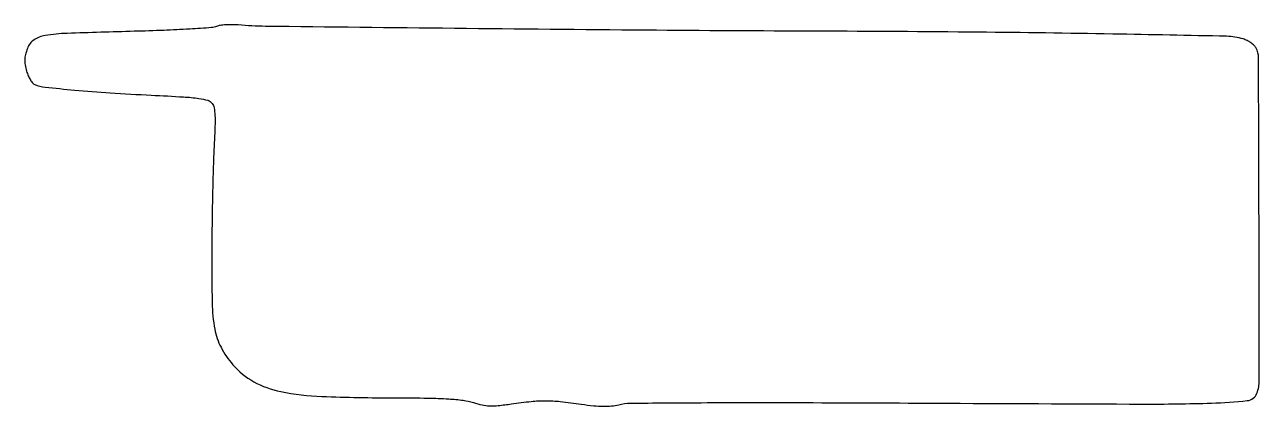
# Model space of a CAD drawing. Extents: x 0 to 412, y 0 to 128.
import ezdxf

# ---------------------------------------------------------------- set-up
doc = ezdxf.new("R2010")
doc.units = 0

msp = doc.modelspace()

# ---------------------------------------------------------------- linework, layer by layer
msp.add_lwpolyline([(64.266247, 127.018685, -0.082876), (62.595648, 126.62084, -0.002379), (55.266699, 126.15366, -0.004756), (46.609525, 125.725736, -0.003248), (36.766247, 125.397031, 0.001863), (14.410065, 124.712475, 0.031), (7.012237, 123.997725, 0.112598), (3.338411, 122.519484, 0.151218), (1.140647, 119.710008, 0.026982), (0.471932, 117.62041, 0.054844), (0.221006, 115.916244, 0.0549), (0.346689, 114.199399, 0.02709), (0.8608, 112.07027, 0.030313), (1.419703, 110.547213, 0.03412), (2.140523, 109.164426, 0.036423), (2.908141, 108.09272, 0.128201), (3.591913, 107.603103, 0.064412), (7.037811, 106.768006, 0.004679), (16.788748, 105.792044, 0.006298), (28.742999, 104.860091, 0.004202), (42.454054, 104.080428, -0.002564), (53.249884, 103.502006, -0.018983), (58.376673, 103.005118, -0.040176), (61.290005, 102.369255, -0.161395), (62.758841, 101.331182, -0.113518), (63.400817, 99.851969, -0.033601), (63.688856, 97.384776, -0.020965), (63.715647, 93.621899, -0.005281), (63.437725, 87.5, 0.006302), (63.169743, 81.318625, 0.002014), (62.924181, 72.121875, 0.002009), (62.733122, 61.877162, 0.002243), (62.632938, 52, 0.006486), (62.759524, 34.696324, 0.040693), (63.655639, 25.909159, 0.074688), (65.731315, 19.889861, 0.056756), (69.645779, 14.100725, 0.090547), (76.633489, 8.423986, 0.075133), (85.641649, 5.118742, 0.041521), (99.417444, 3.475997, 0.008621), (123.812103, 3.0258, -0.003253), (134.744151, 2.941437, -0.011741), (141.704209, 2.678887, -0.018117), (146.512485, 2.208992, -0.045649), (149.938858, 1.425207, 0.026756), (152.81407, 0.65228, 0.044063), (155.311348, 0.348506, 0.034381), (158.223728, 0.452688, 0.01033), (162.626756, 1.006631, -0.01049), (169.235644, 1.835942, -0.027026), (174.039731, 2.075444, -0.02608), (178.938586, 1.798974, -0.009193), (185.919961, 0.908176, 0.010582), (190.093867, 0.387378, 0.022278), (193.353575, 0.196726, 0.028174), (196.041241, 0.310913, 0.03879), (198.419961, 0.734762, -0.06145), (202.318588, 1.24893, -0.000869), (225.989253, 1.406188, -0.001925), (257.514407, 1.439433, -0.000641), (303.691477, 1.251148, 0.000506), (373.227585, 0.948867, 0.008524), (396.20778, 1.264009, 0.01921), (408.1752, 2.093202, 0.281284), (411.386567, 4.564994, 0.092181), (412.172741, 8.82332, 0.000304), (412.071508, 62.485203, 0.000234), (411.91113, 116.599862, 0.1226), (411.099028, 119.814964, 0.080171), (410.451868, 120.663797, 0.03735), (409.37674, 121.541658, 0.035765), (408.084269, 122.31389, 0.041644), (406.757677, 122.849646, 0.069941), (401.269313, 123.740607, 0.000764), (363.257599, 124.491403, 0.002307), (318.379129, 125.102094, 0.001341), (264.5, 125.442053, -0.00104), (207.491726, 125.767339, -0.00074), (143.619824, 126.359139, -0.000202), (80.535823, 127.062471, -0.019301), (71.5, 127.515995, 0.020093), (69.421874, 127.617001, 0.019259), (67.312585, 127.553434, 0.019608), (65.458728, 127.352714, 0.063109)], format="xyb", close=True)

doc.saveas('drawing.dxf')
